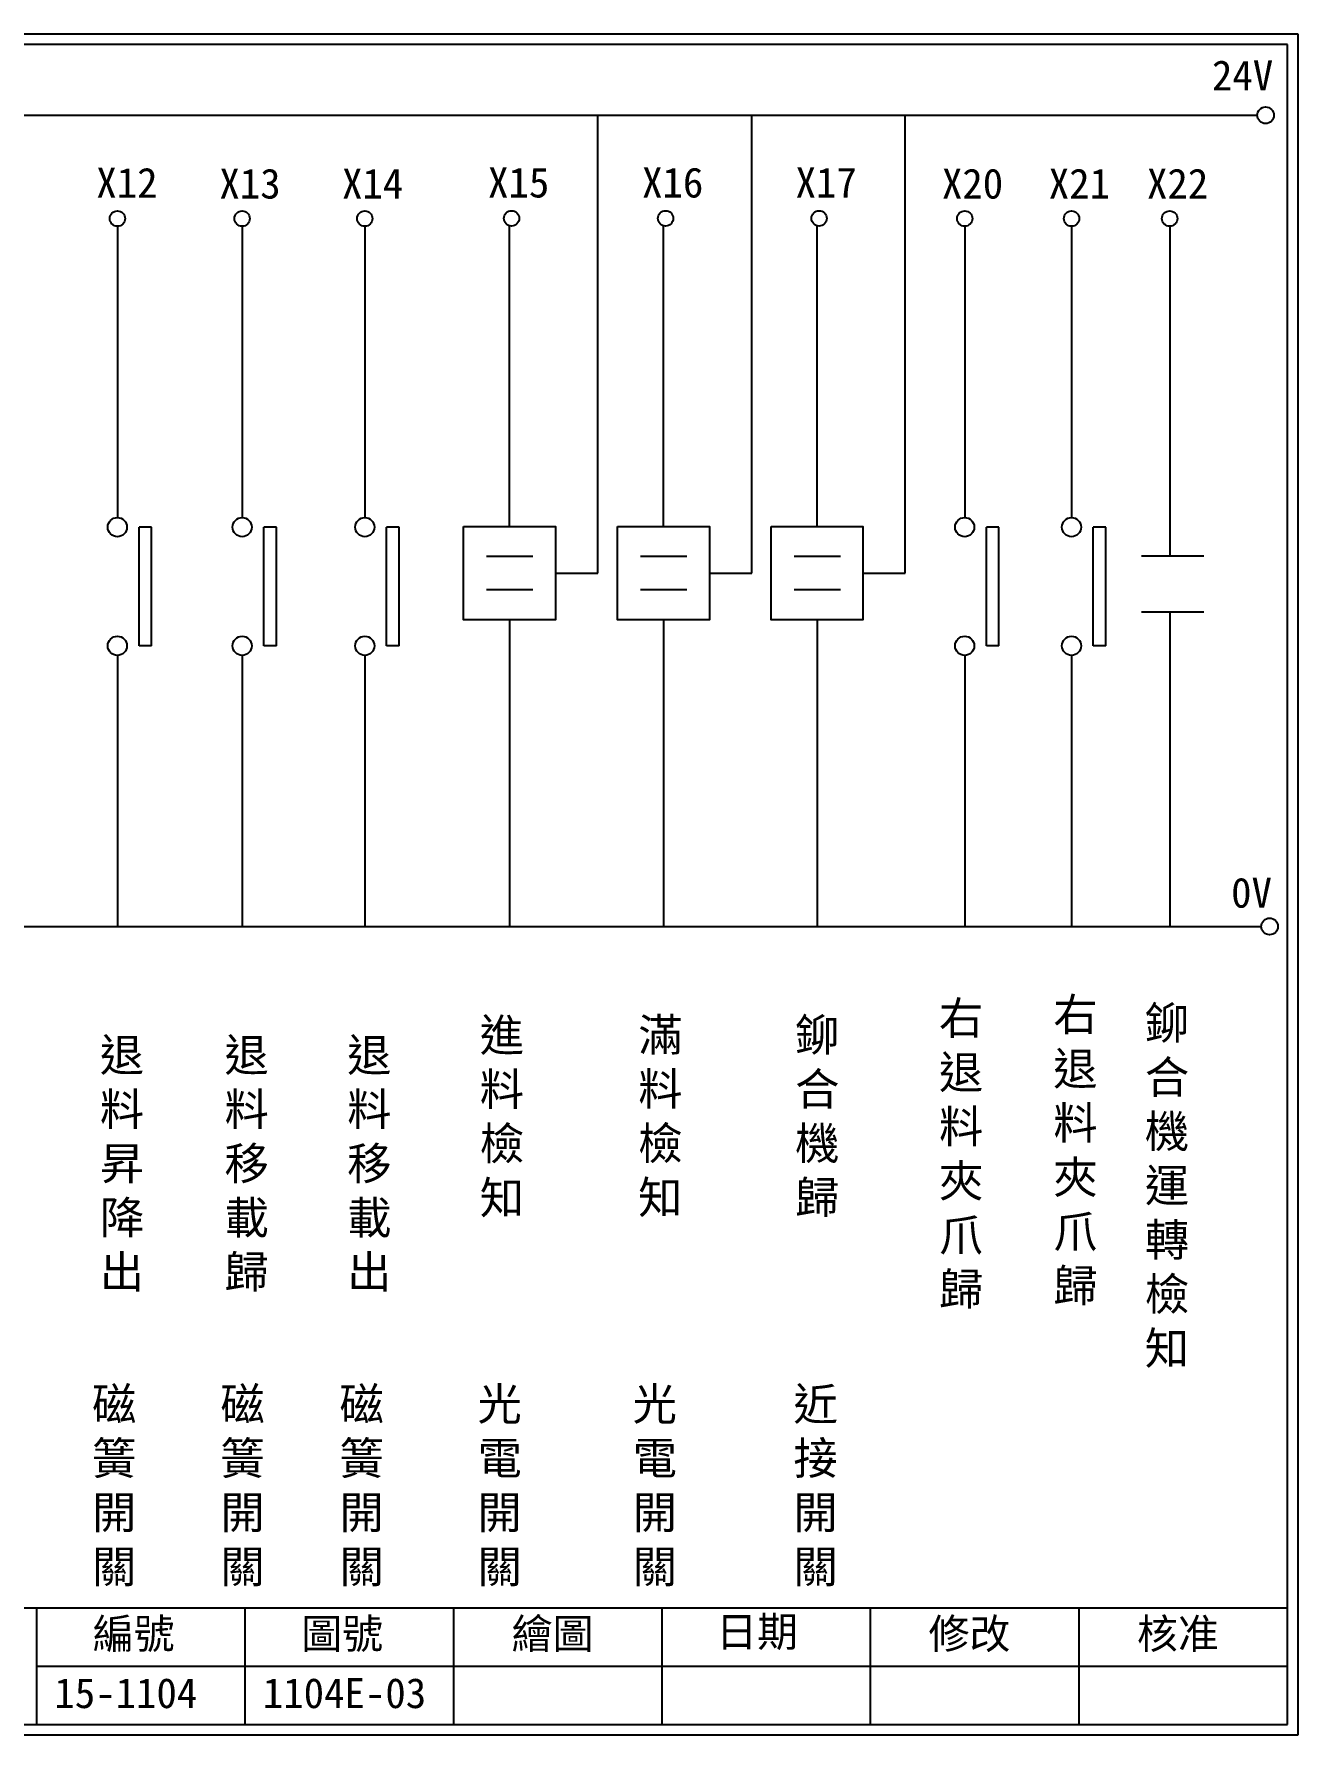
# Model space of a CAD drawing. Extents: x 275 to 562, y 265 to 469.
# Drawn here: x 410.3 to 561.9, y 264.9 to 468.9 of the extents above; entities that cross this region are included whole.
import ezdxf

# ---------------------------------------------------------------- set-up
doc = ezdxf.new("R2010")
doc.units = 0
doc.layers.get('0').update_dxf_attribs({"linetype": 'CONTINUOUS'})
for name, color, linetype in [('圖框層', 7, 'CONTINUOUS'), ('標尺寸層', 3, 'CONTINUOUS'), ('輪廓線層', 7, 'CONTINUOUS')]:
    doc.layers.add(name, color=color, linetype=linetype)
doc.styles.add('CNS', font='romanc.shx', dxfattribs={"bigfont": 'chineset.shx'})
doc.styles.add('STSL', font='kaiu.ttf')

msp = doc.modelspace()

# ---------------------------------------------------------------- linework, layer by layer
for p, q in [((477.93, 404.26), (477.93, 459.17)), ((496.39, 404.26), (496.39, 459.17)), ((514.8, 404.26), (514.8, 459.17)), ((467.35, 409.84), (467.35, 445.86)), ((485.81, 409.84), (485.81, 445.86)), ((504.22, 409.84), (504.22, 445.86)), ((424.43, 409.78), (422.93, 409.78)), ((439.39, 409.78), (437.88, 409.78)), ((454.1, 409.78), (452.59, 409.78)), ((526.04, 409.78), (524.53, 409.78)), ((538.85, 409.78), (537.35, 409.78)), ((472.86, 404.26), (477.93, 404.26)), ((491.33, 404.26), (496.39, 404.26)), ((509.73, 404.26), (514.8, 404.26)), ((467.35, 398.68), (467.35, 361.9)), ((485.81, 398.68), (485.81, 361.9)), ((504.22, 398.68), (504.22, 361.9)), ((424.43, 395.55), (422.93, 395.55)), ((439.39, 395.55), (437.88, 395.55)), ((454.1, 395.55), (452.59, 395.55)), ((526.04, 395.55), (524.53, 395.55)), ((538.85, 395.55), (537.35, 395.55))]:
    msp.add_line(p, q)
for points in [[(461.83, 409.84), (472.86, 409.84), (472.86, 398.68), (461.83, 398.68)], [(480.3, 409.84), (491.33, 409.84), (491.33, 398.68), (480.3, 398.68)], [(498.71, 409.84), (509.73, 409.84), (509.73, 398.68), (498.71, 398.68)]]:
    msp.add_lwpolyline(points, close=True)
for centre in [(558.02, 459.17), (558.5, 361.9)]:
    msp.add_circle(centre, 1)
at = {"layer": '圖框層', "color": 7}
for p, q in [((561.9, 468.91), (274.9, 468.91)), ((560.65, 467.66), (276.15, 467.66)), ((560.65, 266.2), (560.65, 467.66)), ((561.9, 264.95), (561.9, 468.91)), ((276.15, 280.2), (560.65, 280.2)), ((410.65, 266.2), (410.65, 280.2)), ((435.65, 266.2), (435.65, 280.2)), ((460.65, 266.2), (460.65, 280.2)), ((485.65, 266.2), (485.65, 280.2)), ((510.65, 266.2), (510.65, 280.2)), ((535.65, 266.2), (535.65, 280.2)), ((410.65, 273.2), (560.65, 273.2)), ((276.15, 266.2), (560.65, 266.2)), ((274.9, 264.95), (561.9, 264.95))]:
    msp.add_line(p, q, dxfattribs=at)
at = {"layer": '標尺寸層', "color": 7}
for p, q in [((279.42, 459.17), (557.02, 459.17)), ((420.32, 445.86), (420.32, 410.93)), ((435.28, 445.86), (435.28, 410.93)), ((449.99, 445.86), (449.99, 410.93)), ((521.93, 445.86), (521.93, 410.93)), ((534.74, 445.86), (534.74, 410.93)), ((546.51, 445.86), (546.51, 406.35)), ((422.93, 395.55), (422.93, 409.78)), ((424.43, 395.55), (424.43, 409.78)), ((437.88, 395.55), (437.88, 409.78)), ((439.39, 395.55), (439.39, 409.78)), ((452.59, 395.55), (452.59, 409.78)), ((454.1, 395.55), (454.1, 409.78)), ((524.53, 395.55), (524.53, 409.78)), ((526.04, 395.55), (526.04, 409.78)), ((537.35, 395.55), (537.35, 409.78)), ((538.85, 395.55), (538.85, 409.78)), ((464.58, 406.29), (470.15, 406.29)), ((483.05, 406.29), (488.62, 406.29)), ((501.46, 406.29), (507.03, 406.29)), ((464.58, 402.32), (470.15, 402.32)), ((483.05, 402.32), (488.62, 402.32)), ((501.46, 402.32), (507.03, 402.32)), ((546.51, 399.63), (546.51, 361.9)), ((420.32, 394.41), (420.32, 361.9)), ((420.32, 394.4), (420.32, 361.9)), ((435.28, 394.41), (435.28, 361.9)), ((435.28, 394.4), (435.28, 361.9)), ((449.99, 394.41), (449.99, 361.9)), ((449.99, 394.4), (449.99, 361.9)), ((521.93, 394.41), (521.93, 361.9)), ((521.93, 394.4), (521.93, 361.9)), ((534.74, 394.41), (534.74, 361.9)), ((534.74, 394.4), (534.74, 361.9)), ((546.51, 394.41), (546.51, 361.9)), ((279.63, 361.9), (557.5, 361.9))]:
    msp.add_line(p, q, dxfattribs=at)
for centre, radius in [((420.32, 446.78), 0.92), ((435.28, 446.78), 0.92), ((435.28, 446.78), 0.92), ((449.99, 446.78), 0.92), ((467.59, 446.81), 0.92), ((486.06, 446.81), 0.92), ((504.47, 446.81), 0.92), ((521.93, 446.78), 0.92), ((521.93, 446.78), 0.92), ((534.74, 446.78), 0.92), ((534.74, 446.78), 0.92), ((546.51, 446.78), 0.92), ((546.51, 446.78), 0.92), ((420.32, 409.78), 1.15), ((435.28, 409.78), 1.15), ((449.99, 409.78), 1.15), ((521.93, 409.78), 1.15), ((534.74, 409.78), 1.15), ((420.32, 395.55), 1.15), ((435.28, 395.55), 1.15), ((449.99, 395.55), 1.15), ((521.93, 395.55), 1.15), ((534.74, 395.55), 1.15)]:
    msp.add_circle(centre, radius, dxfattribs=at)
at = {"layer": '輪廓線層'}
for p, q in [((543.15, 406.35), (550.62, 406.35)), ((543.15, 399.63), (550.62, 399.63))]:
    msp.add_line(p, q, dxfattribs=at)

# ---------------------------------------------------------------- texts
at = {"layer": '圖框層', "color": 4, "style": 'STSL'}
for s, p in [('24V', (551.58, 462.16)), ('X12', (417.79, 449.28)), ('X15', (464.77, 449.31)), ('X16', (483.24, 449.31)), ('X17', (501.65, 449.31)), ('X13', (432.55, 449.18)), ('X14', (447.26, 449.18)), ('X20', (519.2, 449.18)), ('X21', (532.01, 449.18)), ('X22', (543.79, 449.18)), ('0V', (553.88, 364.15)), ('繪圖', (467.59, 275.29)), ('日期', (492.12, 275.53)), ('編號', (417.36, 275.28)), ('圖號', (442.36, 275.28)), ('修改', (517.59, 275.29)), ('核准', (542.59, 275.29)), ('15-1104', (412.76, 268.17)), ('1104E-03', (437.76, 268.17))]:
    msp.add_text(s, height=3.6, dxfattribs=at).set_placement(p)
at = {"layer": '標尺寸層', "color": 7, "char_height": 3.9, "width": 4.9608, "attachment_point": 5, "style": 'CNS'}
for s, insert in [('{\\fDFKai-SB|b0|i0|c136|p65;\\P右\\P退料夾爪歸}', (521.5, 337.71)), ('{\\fDFKai-SB|b0|i0|c136|p65;\\H0.64103x;\\P\\H1.56x;右\\H0.64103x;\\P\\H1.56x;退料夾爪歸}', (535.21, 336.97)), ('{\\fDFKai-SB|b0|i0|c136|p65;鉚合機運轉檢知}', (546.19, 330.62)), ('{\\fDFKai-SB|b0|i0|c136|p65;進料檢知}', (466.43, 338.92)), ('{\\fDFKai-SB|b0|i0|c136|p65;滿料檢知}', (485.43, 338.95)), ('{\\fDFKai-SB|b0|i0|c136|p65;鉚合機歸}', (504.25, 338.95)), ('{\\fDFKai-SB|b0|i0|c136|p65;\\H0.64103x;\\P\\H1.56x;\\P退料昇降出}', (420.87, 338.61)), ('{\\fDFKai-SB|b0|i0|c136|p65;\\H0.64103x;\\P\\H1.56x;\\P退料移載歸}', (435.82, 338.61)), ('{\\fDFKai-SB|b0|i0|c136|p65;\\H0.64103x;\\P\\H1.56x;\\P退料移載出}', (450.53, 338.6)), ('{\\fDFKai-SB|b0|i0|c136|p65;磁簧開關}', (419.94, 294.67)), ('{\\fDFKai-SB|b0|i0|c136|p65;磁簧開關}', (435.33, 294.67)), ('{\\fDFKai-SB|b0|i0|c136|p65;磁簧開關}', (449.61, 294.67)), ('{\\fDFKai-SB|b0|i0|c136|p65;光電開關}', (466.16, 294.67)), ('{\\fDFKai-SB|b0|i0|c136|p65;光電開關}', (484.77, 294.67)), ('{\\fDFKai-SB|b0|i0|c136|p65;近接開關}', (504.05, 294.67))]:
    msp.add_mtext(s, dxfattribs=dict(at, insert=insert))

doc.saveas('drawing.dxf')
